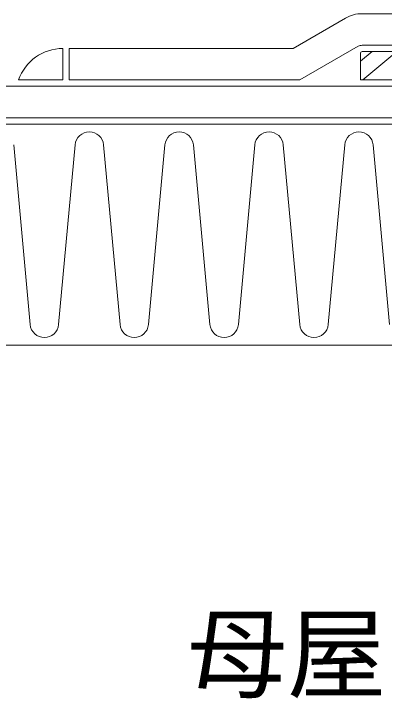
# Model space of a CAD drawing. Units: millimetres, scale not verified. Extents: x -840 to 840, y -594 to 594.
# Drawn here: x 520.9 to 579.5, y 3.9 to 112.4 of the extents above; entities that cross this region are included whole.
import ezdxf
from ezdxf.enums import TextEntityAlignment as Align

# ---------------------------------------------------------------- set-up
doc = ezdxf.new("R2010")
doc.units = ezdxf.units.MM
doc.header["$LTSCALE"] = 2
for name, color, linetype, lineweight in [('0-2_文字', 5, 'Continuous', 9), ('0-9_断熱材', 4, 'Continuous', 9), ('0-C_IBｼｰﾄ', 7, 'Continuous', 9), ('0-D_IBリキッド', 7, 'Continuous', 9), ('0-E_部材(積層鋼板)', 4, 'Continuous', 9)]:
    doc.layers.add(name, color=color, linetype=linetype, lineweight=lineweight)
doc.styles.add('ＭＳ ゴシック', font='')
doc.styles.get('ＭＳ ゴシック').set_extended_font_data('MS Gothic')

msp = doc.modelspace()

# ---------------------------------------------------------------- linework, layer by layer
at = {"layer": '0-9_断熱材', "color": 7}
for p, q in [((425.709, 94.851), (745.709, 94.851)), ((745.709, 59.851), (425.709, 59.851))]:
    msp.add_line(p, q, dxfattribs=at)
at = {"layer": '0-9_断熱材'}
for p, q in [((520.851, 91.585), (523.451, 63.117)), ((530.558, 91.585), (527.958, 63.117)), ((535.065, 91.585), (537.666, 63.117)), ((544.773, 91.585), (542.173, 63.117)), ((549.28, 91.585), (551.88, 63.117)), ((558.988, 91.585), (556.387, 63.117)), ((563.495, 91.585), (566.095, 63.117)), ((573.203, 91.585), (570.602, 63.117)), ((577.709, 91.585), (580.31, 63.117))]:
    msp.add_line(p, q, dxfattribs=at)
for centre, start, end in [((532.812, 91.374), 5.35135, 174.64865), ((547.027, 91.374), 5.35135, 174.64865), ((561.241, 91.374), 5.35135, 174.64865), ((575.456, 91.374), 5.35135, 174.64865), ((525.704, 63.328), 185.35135, 354.64865), ((539.919, 63.328), 185.35135, 354.64865), ((554.134, 63.328), 185.35135, 354.64865), ((568.349, 63.328), 185.35135, 354.64865)]:
    msp.add_arc(centre, 2.263, start, end, dxfattribs=at)
at = {"layer": '0-C_IBｼｰﾄ'}
for p, q in [((640.459, 112.351), (575.959, 112.351)), ((573.33, 111.646), (565.041, 106.851)), ((640.459, 107.351), (575.959, 107.351)), ((565.041, 106.851), (529.62, 106.851)), ((529.62, 106.851), (529.62, 101.851)), ((575.333, 107.183), (566.114, 101.851)), ((425.709, 100.851), (745.709, 100.851)), ((566.114, 101.851), (529.62, 101.851)), ((425.709, 95.851), (745.709, 95.851))]:
    msp.add_line(p, q, dxfattribs=at)
for centre, radius, end in [((575.959, 107.101), 5.25, 120.04481), ((575.959, 106.101), 1.25, 120.04489)]:
    msp.add_arc(centre, radius, 90, end, dxfattribs=at)
at = {"layer": '0-D_IBリキッド'}
for p, q in [((528.62, 101.851), (528.62, 106.851)), ((521.62, 101.851), (528.62, 101.851))]:
    msp.add_line(p, q, dxfattribs=at)
msp.add_arc((528.62, 99.451), 7.4, 90, 161.07536, dxfattribs=at)
at = {"layer": '0-E_部材(積層鋼板)'}
for p, q in [((575.709, 104.814), (577.552, 106.351)), ((576.058, 101.851), (581.456, 106.351))]:
    msp.add_line(p, q, dxfattribs=at)
at = {"layer": '0-E_部材(積層鋼板)', "color": 7}
msp.add_line((640.459, 106.351), (575.959, 106.351), dxfattribs=at)
at = {"layer": '0-E_部材(積層鋼板)'}
msp.add_lwpolyline([(575.709, 106.101), (575.709, 101.851), (603.209, 101.851), (605.84, 101.851), (605.84, 103.031), (602.855, 105.996), (602.855, 106.351), (575.959, 106.351)], dxfattribs=at)
at = {"layer": '0-E_部材(積層鋼板)', "color": 7}
msp.add_lwpolyline([(575.709, 106.101), (575.709, 101.851), (603.209, 101.851)], dxfattribs=at)
msp.add_arc((575.959, 106.101), 0.25, 90, 180, dxfattribs=at)
at = {"layer": '0-E_部材(積層鋼板)'}
msp.add_arc((575.959, 106.101), 0.25, 90, 180, dxfattribs=at)

# ---------------------------------------------------------------- texts
at = {"layer": '0-2_文字', "color": 7, "style": 'ＭＳ ゴシック'}
msp.add_text('母屋', height=11.54, dxfattribs=at).set_placement((548.327, 1.75), align=Align.BOTTOM_LEFT)

doc.saveas('drawing.dxf')
